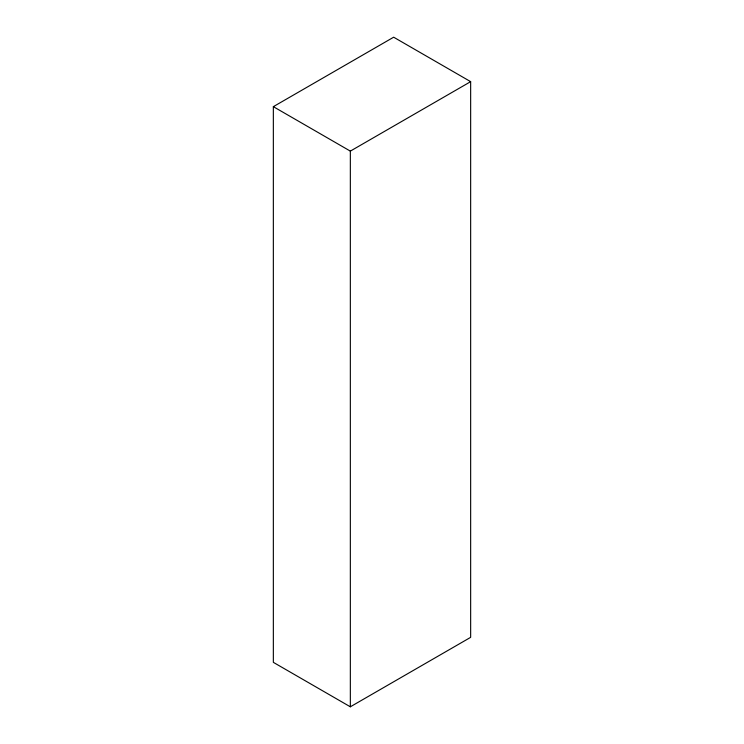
<?xml version="1.0" encoding="UTF-8"?>
<svg xmlns="http://www.w3.org/2000/svg" width="744" height="744" viewBox="0 0 744 744"><rect width="100%" height="100%" fill="white"/><g stroke="black" fill="none" stroke-linecap="round" stroke-linejoin="round"><path stroke-width="1.12" d="M273.346 106.662L393.66 37.2L470.654 81.654L470.654 637.338L350.34 706.8L273.346 662.346L273.346 106.662L350.34 151.116L470.654 81.654M350.34 151.116L350.34 706.8"/></g></svg>
